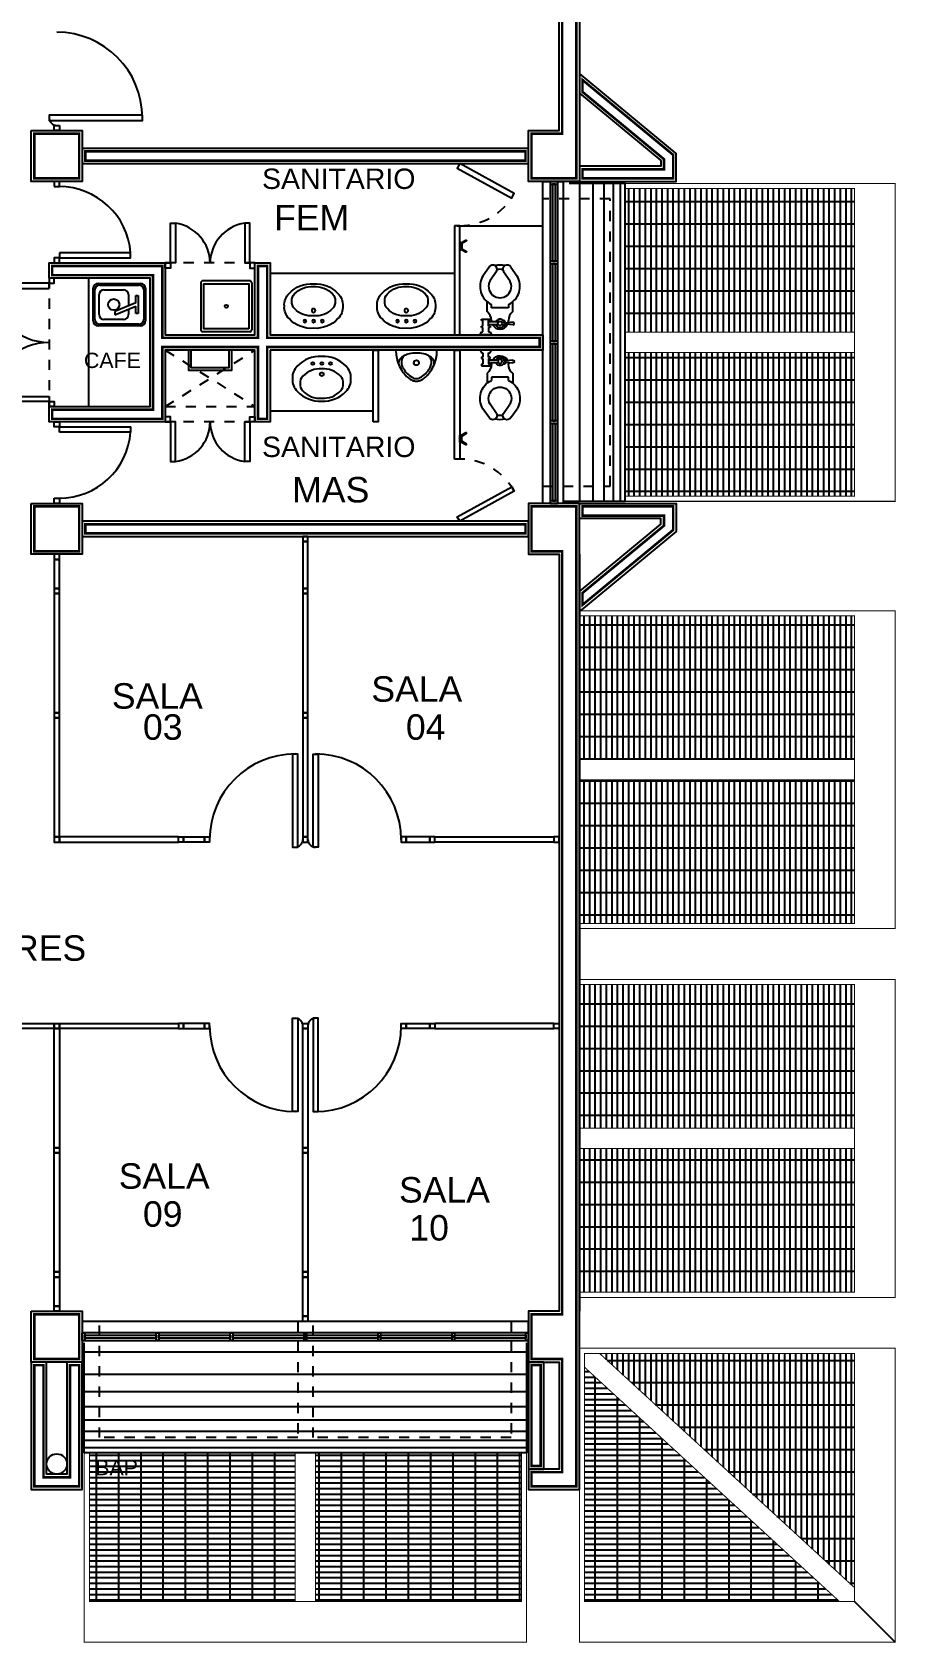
# Model space of a CAD drawing. Header units: millimetres. Extents: x 116 to 181, y 20 to 228.
# Drawn here: x 171.94 to 180.41, y 204.29 to 220.1 of the extents above; entities that cross this region are included whole.
import ezdxf

# ---------------------------------------------------------------- set-up
doc = ezdxf.new("R2010")
doc.units = ezdxf.units.MM
doc.header["$LTSCALE"] = 0.015
doc.header["$MEASUREMENT"] = 0
doc.linetypes.add('DASHED2', pattern=[9.525, 6.35, -3.175])
for name, color, linetype in [('BAP', 7, 'Continuous'), ('CANCELERIA', 7, 'Continuous'), ('ESTRUCTURA', 7, 'Continuous'), ('MAMPARAS', 7, 'Continuous'), ('MUEBLES_BAÑO', 7, 'Continuous'), ('MURO_COMUN', 7, 'Continuous'), ('PROYECCION', 7, 'Continuous'), ('PTAS', 7, 'Continuous'), ('TEXTO', 7, 'Continuous'), ('TRAZO', 7, 'Continuous')]:
    doc.layers.add(name, color=color, linetype=linetype)
doc.styles.add('ATT', font='txt')
doc.styles.get("Standard").update_dxf_attribs({"font": 'arial.ttf'})
doc.styles.add('style1', font='swiss.ttf')
pattern_1 = [(90, (-82.631, 34.46717), (-0.0546875, 3e-18), []), (180, (-82.631, 34.46717), (-3e-17, -0.21875), [])]

# ---------------------------------------------------------------- blocks, each defined once
blk = doc.blocks.new('15PTOI10')
for p, q in [((0, 7), (1, 6.5)), ((0, 3), (0, 7)), ((1, 6.5), (1, 6)), ((1, 6), (2.5, 6)), ((2.5, 6.5), (3, 6.5)), ((2.5, 6), (2.5, 6.5)), ((3, 6.5), (3, 6)), ((3, 6), (5, 6)), ((5, 6.5), (5.5, 6.5)), ((5, 6), (5, 6.5)), ((5.5, 6.5), (5.5, 3.5)), ((23.75, 3.799038), (20.618758, 5.992044)), ((1, 3.5), (0, 3)), ((2.5, 4), (1, 4)), ((1, 4), (1, 3.5)), ((2.5, 3.5), (2.5, 4)), ((3, 3.5), (2.5, 3.5)), ((3, 4), (5, 4)), ((3, 4), (3, 3.5)), ((3.5, 0.559017), (3.5, 4)), ((4.5, 0.559017), (4.5, 4)), ((5, 3.5), (5, 4)), ((5.5, 3.5), (5, 3.5)), ((8.122499, 4.5), (11.638097, 4.5)), ((9.5, -3), (9.5, 3)), ((9.5, 3), (10.675445, 3)), ((22.25, 1.200962), (19.067398, 3.424305)), ((3, -1.5), (3, -1.118034)), ((3.5, -4.5), (3.75, -2)), ((4.25, -2), (4.5, -4.5)), ((5, -1.5), (5, -1.118034)), ((8.122499, -4.5), (11.638097, -4.5)), ((10.675445, -3), (9.5, -3)), ((22.25, -1.200962), (19.067398, -3.424305)), ((23.75, -3.799038), (20.618758, -5.992044))]:
    blk.add_line(p, q)
blk.add_circle((4, 0), 0.75)
for centre, radius, start, end in [((17, 0), 7, 58.87108, 154.623066), ((5, 0), 3, 120, 243.908297), ((4, 0), 1.5, 109.471221, 70.528779), ((5, 0), 3, 90, 99.594068), ((5, 7), 4, 270, 321.317813), ((17, 0), 4, 58.878836, 301.121164), ((23, 2.5), 1.5, 240, 60), ((17, 0), 6, 350.38296, 9.61704), ((17, 0), 7.5, 346.564633, 13.435367), ((4, -0.75), 1.25, 216.869898, 323.130102), ((4, -4.5), 0.5, 180, 0), ((5, 0), 3, 257.344038, 270), ((5, -7), 4, 38.682187, 90), ((17, 0), 7, 205.376934, 301.12892), ((23, -2.5), 1.5, 300, 120)]:
    blk.add_arc(centre, radius, start, end)
at = {"style": 'ATT'}
for tag, p, flags in [('ITEM', (0, -16.5), 3), ('ROOM_NUMBER', (0, -25.5), 1)]:
    blk.add_attdef(tag, p, '', height=6, dxfattribs=dict(at, flags=flags))
blk = doc.blocks.new('WC1')
at = {"xscale": -0.0254, "yscale": 0.0254, "zscale": 0.0254, "rotation": 270}
blk.add_blockref('15PTOI10', (-0.0762, 0), dxfattribs=at)
blk = doc.blocks.new('A$C34A077CE')
for points in [[(0.4, 0.305), (0, 0.305, 0.056281), (0.003, 0.241, 0.051243), (0.02, 0.176, 0.047086), (0.053, 0.111, 0.038643), (0.088, 0.062, 0.050944), (0.121, 0.031, 0.073316), (0.163, 0.007, 0.092337), (0.2, 0, 0.092337), (0.237, 0.007, 0.073316), (0.279, 0.031, 0.050944), (0.312, 0.062, 0.038643), (0.347, 0.111, 0.047086), (0.38, 0.176, 0.051243), (0.397, 0.241, 0.056281)], [(0.2, 0.155, -0.999985), (0.2, 0.205, -0.999985)]]:
    blk.add_lwpolyline(points, format="xyb", close=True)
for points in [[(0.374, 0.161, 0.078162), (0.375, 0.187, 0.158684), (0.363, 0.216, 0.087457), (0.32, 0.25, 0.073385), (0.272, 0.268, 0.051629), (0.2, 0.275), (0.2, 0.275, 0.051629), (0.128, 0.268, 0.073385), (0.08, 0.25, 0.087457), (0.037, 0.216, 0.158684), (0.025, 0.187, 0.078162), (0.026, 0.161)], [(0.08, 0.25, 0.099174), (0.058, 0.218, 0.110283), (0.052, 0.184, 0.092873), (0.061, 0.143, 0.05733), (0.078, 0.113, 0.037877), (0.112, 0.072, 0.072182), (0.164, 0.034, 0.124936), (0.2, 0.025), (0.2, 0.025, 0.124936), (0.236, 0.034, 0.072182), (0.288, 0.072, 0.037877), (0.322, 0.113, 0.05733), (0.339, 0.143, 0.092873), (0.348, 0.184, 0.110283), (0.342, 0.218, 0.099174), (0.32, 0.25)]]:
    blk.add_lwpolyline(points, format="xyb")
blk = doc.blocks.new('Lavabo1')
for points in [[(0.227, 0.148, 0.224331), (-0.012, 0.243, 0.224331), (-0.252, 0.148, 0.22006), (-0.299, 0.025, 0.22006), (-0.252, -0.099, 0.224331), (-0.012, -0.194, 0.224331), (0.227, -0.099, 0.22006), (0.274, 0.025, 0.22006)], [(0.173, 0.049, 0.232121), (-0.012, 0.121, 0.232121), (-0.198, 0.049, 0.241394), (-0.224, -0.023, 0.241394), (-0.198, -0.094, 0.232121), (-0.012, -0.166, 0.232121), (0.173, -0.094, 0.241394), (0.199, -0.023, 0.241394)]]:
    blk.add_lwpolyline(points, format="xyb", close=True)
for centre, radius in [((-0.098, 0.174), 0.0142), ((-0.012, 0.174), 0.0142), ((0.073, 0.174), 0.0142), ((-0.012, 0.069), 0.0183)]:
    blk.add_circle(centre, radius)
blk = doc.blocks.new('tarja')
at = {"color": 7, "linetype": 'Continuous'}
for p, q in [((-0.201, -0.16), (-0.201, 0.16)), ((-0.153, 0.208), (0.263, 0.208)), ((0.311, 0.16), (0.311, -0.16)), ((0.263, -0.208), (-0.153, -0.208))]:
    blk.add_line(p, q, dxfattribs=at)
at = {"color": 8, "linetype": 'Continuous'}
for p, q in [((-0.137, 0.192), (0.247, 0.192)), ((-0.185, -0.144), (-0.185, 0.144)), ((-0.144, -0.098), (-0.144, 0.098)), ((-0.096, 0.146), (0.096, 0.146)), ((0.144, 0.098), (0.144, -0.013)), ((0.295, 0.144), (0.295, -0.144)), ((0.096, -0.146), (-0.096, -0.146)), ((0.144, -0.045), (0.144, -0.098)), ((0.247, -0.192), (-0.137, -0.192))]:
    blk.add_line(p, q, dxfattribs=at)
at = {"color": 8}
for p, q in [((0.216, 0.016), (0.01, -0.068)), ((0.216, 0.089), (0.241, 0.089)), ((0.216, 0.016), (0.216, 0.089)), ((0.241, 0.089), (0.241, -0.089)), ((0.01, -0.1), (0.216, -0.016)), ((0.01, -0.068), (0.01, -0.1)), ((0.216, -0.089), (0.216, -0.016)), ((0.241, -0.089), (0.216, -0.089))]:
    blk.add_line(p, q, dxfattribs=at)
at = {"color": 8, "linetype": 'Continuous'}
blk.add_circle((0, 0), 0.056, dxfattribs=at)
at = {"color": 7, "linetype": 'Continuous'}
for centre, start, end in [((-0.153, 0.16), 90, 180), ((0.263, 0.16), 0, 90), ((-0.153, -0.16), 180, 270), ((0.263, -0.16), 270, 0)]:
    blk.add_arc(centre, 0.048, start, end, dxfattribs=at)
at = {"color": 8, "linetype": 'Continuous'}
for centre, start, end in [((-0.137, 0.144), 90, 180), ((0.247, 0.144), 0, 90), ((-0.096, 0.098), 90, 180), ((0.096, 0.098), 0, 90), ((-0.137, -0.144), 180, 270), ((-0.096, -0.098), 180, 270), ((0.096, -0.098), 270, 0), ((0.247, -0.144), 270, 0)]:
    blk.add_arc(centre, 0.048, start, end, dxfattribs=at)

msp = doc.modelspace()

# ---------------------------------------------------------------- hatches: boundary and pattern name
at = {"linetype": 'Continuous'}
h = msp.add_hatch(dxfattribs=at)
h.set_pattern_fill('GRATE', color=8, scale=1.75, angle=90, style=0)
h.set_pattern_definition(pattern_1)
h.paths.add_polyline_path([(177.7572, 218.5637), (177.7572, 217.1537), (180.0072, 217.1537), (180.0072, 218.5637)])
h.paths.add_polyline_path([(177.7572, 216.9537), (177.7572, 215.5437), (180.0072, 215.5437), (180.0072, 216.9537)])
h = msp.add_hatch(dxfattribs=at)
h.set_pattern_fill('GRATE', color=8, scale=1.75, angle=90, style=0)
h.set_pattern_definition(pattern_1)
h.paths.add_polyline_path([(180.0072, 214.3694), (177.3072, 214.3694), (177.3072, 212.9594), (180.0072, 212.9594)])
h.paths.add_polyline_path([(180.0072, 212.7594), (177.3072, 212.7594), (177.3072, 211.3494), (180.0072, 211.3494)])
h = msp.add_hatch(dxfattribs=at)
h.set_pattern_fill('GRATE', color=8, scale=1.75, angle=90, style=0)
h.set_pattern_definition(pattern_1)
h.paths.add_polyline_path([(180.0072, 209.3394), (180.0072, 210.7494), (177.3072, 210.7494), (177.3072, 209.3394)])
h.paths.add_polyline_path([(177.3072, 209.1394), (177.3072, 207.7294), (180.0072, 207.7294), (180.0072, 209.1394)])
h = msp.add_hatch(dxfattribs=at)
h.set_pattern_fill('GRATE', color=8, scale=1.75, angle=90, style=0)
h.set_pattern_definition(pattern_1)
h.paths.add_polyline_path([(177.505, 207.1294), (180.0072, 204.8296), (180.0072, 207.1294)])
h = msp.add_hatch(dxfattribs=at)
h.set_pattern_fill('GRATE', color=8, scale=1.75, style=0)
h.set_pattern_definition([(0, (-82.631, 34.46717), (0, 0.0546875), []), (90, (-82.631, 34.46717), (-0.21875, 1e-17), [])])
h.paths.add_polyline_path([(177.3572, 206.9936), (177.3572, 204.6937), (179.8594, 204.6937)])
h = msp.add_hatch(dxfattribs=at)
h.set_pattern_fill('GRATE', color=8, scale=1.75, style=0)
h.set_pattern_definition([(0, (-72.871, 34.46717), (0, 0.0546875), []), (90, (-72.871, 34.46717), (-0.21875, 1e-17), [])])
h.paths.add_polyline_path([(174.5172, 206.1537), (172.4972, 206.1537), (172.4972, 204.6937), (174.5172, 204.6937)])
h.paths.add_polyline_path([(175.6453, 206.1537), (174.7172, 206.1537), (174.7172, 204.6937), (175.6453, 204.6937)])
h.paths.add_polyline_path([(176.7372, 206.1537), (175.6453, 206.1537), (175.6453, 204.6937), (176.7372, 204.6937)])
h.paths.add_polyline_path([(172.5074, 205.8965), (172.9947, 205.8965), (172.9947, 206.1215), (172.5074, 206.1215)], flags=24)

# ---------------------------------------------------------------- linework, layer by layer
at = {"color": 1, "linetype": 'Continuous'}
msp.add_line((176.1072, 218.1987), (176.9472, 218.1987), dxfattribs=at)
at = {"linetype": 'Continuous'}
for p, q in [((176.0822, 217.7287), (174.2722, 217.7287)), ((172.4922, 216.4237), (172.4922, 217.6837)), ((175.2822, 216.3787), (174.2722, 216.3787))]:
    msp.add_line(p, q, dxfattribs=at)
at = {"color": 7, "linetype": 'Continuous'}
msp.add_line((180.0072, 204.6937), (180.4072, 204.2937), dxfattribs=at)
at = {"color": 7, "linetype": 'Continuous', "const_width": 0.01}
for points in [[(180.0072, 217.1537), (177.7572, 217.1537)], [(180.0072, 216.9537), (177.7572, 216.9537)], [(180.0072, 212.9594), (177.3072, 212.9594)], [(180.0072, 212.7594), (177.3072, 212.7594)], [(180.0072, 209.3394), (177.3072, 209.3394)], [(180.0072, 209.1394), (177.3072, 209.1394)], [(180.0072, 204.8296), (177.505, 207.1294)], [(179.8594, 204.6937), (177.3572, 206.9936)], [(174.5172, 204.6937), (174.5172, 206.1537)], [(174.7172, 204.6937), (174.7172, 206.1537)]]:
    msp.add_lwpolyline(points, dxfattribs=at)
at = {"color": 4, "linetype": 'Continuous'}
for points in [[(173.8922, 216.9787), (173.8922, 216.7787), (173.4722, 216.7787), (173.4722, 216.9787)], [(173.8672, 216.9787), (173.8672, 216.8037), (173.4972, 216.8037), (173.4972, 216.9787)]]:
    msp.add_lwpolyline(points, dxfattribs=at)
at = {"layer": 'BAP', "color": 3}
msp.add_circle((172.1772, 206.0437), 0.1, dxfattribs=at)
at = {"layer": 'CANCELERIA', "color": 6, "linetype": 'Continuous', "ltscale": 2}
for p, q in [((174.6422, 213.4187), (174.6422, 213.6114)), ((174.6422, 209.0987), (174.6422, 208.906))]:
    msp.add_line(p, q, dxfattribs=at)
for points in [[(173.0169, 219.2837), (172.1022, 219.2837), (172.1022, 219.2337), (173.0169, 219.2337)], [(172.2022, 219.1837), (172.2022, 219.1337), (172.1522, 219.1337), (172.1522, 219.1837)], [(174.6422, 215.1487), (174.5922, 215.1487), (174.5922, 215.0987), (174.6422, 215.0987)], [(174.5922, 214.6387), (174.6422, 214.6387), (174.6422, 215.0987), (174.5922, 215.0987)], [(174.6422, 214.6387), (174.5922, 214.6387), (174.5922, 214.5887), (174.6422, 214.5887)], [(174.5922, 213.4187), (174.6422, 213.4187), (174.6422, 214.5887), (174.5922, 214.5887)], [(174.6422, 213.4187), (174.5922, 213.4187), (174.5922, 213.3687), (174.6422, 213.3687)], [(174.6422, 213.3687), (174.5922, 213.3687), (174.5922, 212.1987), (174.6422, 212.1987)], [(174.4922, 213.0134), (174.4922, 212.0987), (174.5422, 212.0987), (174.5422, 213.0134)], [(174.7422, 213.0134), (174.7422, 212.0987), (174.6922, 212.0987), (174.6922, 213.0134)], [(172.2022, 212.1487), (173.3722, 212.1487), (173.3722, 212.1987), (172.2022, 212.1987)], [(173.3722, 212.1987), (173.4222, 212.1987), (173.4222, 212.1487), (173.3722, 212.1487)], [(173.4222, 212.1987), (173.6272, 212.1987), (173.6272, 212.1487), (173.4222, 212.1487)], [(173.6272, 212.1987), (173.6772, 212.1987), (173.6772, 212.1487), (173.6272, 212.1487)], [(174.6422, 212.1987), (174.5922, 212.1987), (174.5922, 212.1487), (174.6422, 212.1487)], [(175.6072, 212.1987), (175.5572, 212.1987), (175.5572, 212.1487), (175.6072, 212.1487)], [(175.8372, 212.1987), (175.6072, 212.1987), (175.6072, 212.1487), (175.8372, 212.1487)], [(175.8872, 212.1987), (175.8372, 212.1987), (175.8372, 212.1487), (175.8872, 212.1487)], [(177.0572, 212.1487), (175.8872, 212.1487), (175.8872, 212.1987), (177.0572, 212.1987)], [(177.1072, 212.1987), (177.0572, 212.1987), (177.0572, 212.1487), (177.1072, 212.1487)], [(170.9822, 210.3687), (172.1522, 210.3687), (172.1522, 210.3187), (170.9822, 210.3187)], [(172.2022, 210.3687), (173.3722, 210.3687), (173.3722, 210.3187), (172.2022, 210.3187)], [(173.3722, 210.3187), (173.4222, 210.3187), (173.4222, 210.3687), (173.3722, 210.3687)], [(173.4222, 210.3187), (173.6272, 210.3187), (173.6272, 210.3687), (173.4222, 210.3687)], [(173.6272, 210.3187), (173.6772, 210.3187), (173.6772, 210.3687), (173.6272, 210.3687)], [(174.4922, 209.5041), (174.4922, 210.4187), (174.5422, 210.4187), (174.5422, 209.5041)], [(174.6422, 210.3187), (174.5922, 210.3187), (174.5922, 210.3687), (174.6422, 210.3687)], [(174.6422, 209.1487), (174.5922, 209.1487), (174.5922, 210.3187), (174.6422, 210.3187)], [(174.7422, 209.5041), (174.7422, 210.4187), (174.6922, 210.4187), (174.6922, 209.5041)], [(175.6072, 210.3187), (175.5572, 210.3187), (175.5572, 210.3687), (175.6072, 210.3687)], [(175.8372, 210.3187), (175.6072, 210.3187), (175.6072, 210.3687), (175.8372, 210.3687)], [(175.8872, 210.3187), (175.8372, 210.3187), (175.8372, 210.3687), (175.8872, 210.3687)], [(177.0572, 210.3687), (175.8872, 210.3687), (175.8872, 210.3187), (177.0572, 210.3187)], [(177.1072, 210.3187), (177.0572, 210.3187), (177.0572, 210.3687), (177.1072, 210.3687)], [(174.6422, 209.0987), (174.5922, 209.0987), (174.5922, 209.1487), (174.6422, 209.1487)], [(174.5922, 209.0987), (174.6422, 209.0987), (174.6422, 207.9287), (174.5922, 207.9287)], [(174.6422, 207.8787), (174.5922, 207.8787), (174.5922, 207.9287), (174.6422, 207.9287)], [(174.5922, 207.8787), (174.6422, 207.8787), (174.6422, 207.4937), (174.5922, 207.4937)], [(174.6422, 207.4437), (174.5922, 207.4437), (174.5922, 207.4937), (174.6422, 207.4937)]]:
    msp.add_lwpolyline(points, close=True, dxfattribs=at)
at = {"layer": 'CANCELERIA', "color": 8}
msp.add_lwpolyline([(177.0947, 218.6337), (177.0197, 218.6337), (177.0197, 215.4737), (177.0947, 215.4737)], close=True, dxfattribs=at)
at = {"layer": 'CANCELERIA', "color": 5}
for points in [[(177.0947, 218.6087), (177.0947, 218.6337), (177.0197, 218.6337), (177.0197, 218.6087)], [(177.0722, 217.85), (177.0722, 218.6087), (177.0422, 218.6087), (177.0422, 217.85)], [(177.0947, 217.825), (177.0947, 217.85), (177.0197, 217.85), (177.0197, 217.825)], [(177.0722, 217.0662), (177.0722, 217.825), (177.0422, 217.825), (177.0422, 217.0662)], [(177.0947, 217.0412), (177.0947, 217.0662), (177.0197, 217.0662), (177.0197, 217.0412)], [(177.0722, 216.2825), (177.0722, 217.0412), (177.0422, 217.0412), (177.0422, 216.2825)], [(177.0947, 216.2575), (177.0947, 216.2825), (177.0197, 216.2825), (177.0197, 216.2575)], [(177.0722, 215.4987), (177.0722, 216.2575), (177.0422, 216.2575), (177.0422, 215.4987)], [(177.0947, 215.4737), (177.0947, 215.4987), (177.0197, 215.4987), (177.0197, 215.4737)], [(172.4272, 207.3312), (172.4522, 207.3312), (172.4522, 207.2562), (172.4272, 207.2562)], [(172.4522, 207.3087), (173.153, 207.3087), (173.153, 207.2787), (172.4522, 207.2787)], [(173.153, 207.3312), (173.178, 207.3312), (173.178, 207.2562), (173.153, 207.2562)], [(173.178, 207.3087), (173.8789, 207.3087), (173.8789, 207.2787), (173.178, 207.2787)], [(173.8789, 207.3312), (173.9039, 207.3312), (173.9039, 207.2562), (173.8789, 207.2562)], [(173.9039, 207.3087), (174.6047, 207.3087), (174.6047, 207.2787), (173.9039, 207.2787)], [(174.6047, 207.3312), (174.6297, 207.3312), (174.6297, 207.2562), (174.6047, 207.2562)], [(174.6297, 207.3312), (174.6047, 207.3312), (174.6047, 207.2562), (174.6297, 207.2562)], [(174.6297, 207.3087), (175.3305, 207.3087), (175.3305, 207.2787), (174.6297, 207.2787)], [(175.3305, 207.3312), (175.3555, 207.3312), (175.3555, 207.2562), (175.3305, 207.2562)], [(175.3555, 207.3087), (176.0564, 207.3087), (176.0564, 207.2787), (175.3555, 207.2787)], [(176.0564, 207.3312), (176.0814, 207.3312), (176.0814, 207.2562), (176.0564, 207.2562)], [(176.0814, 207.3087), (176.7822, 207.3087), (176.7822, 207.2787), (176.0814, 207.2787)], [(176.7822, 207.3312), (176.8072, 207.3312), (176.8072, 207.2562), (176.7822, 207.2562)]]:
    msp.add_lwpolyline(points, close=True, dxfattribs=at)
at = {"layer": 'CANCELERIA', "color": 9}
msp.add_lwpolyline([(172.4272, 207.2562), (176.8072, 207.2562), (176.8072, 207.3312), (172.4272, 207.3312)], close=True, dxfattribs=at)
at = {"layer": 'CANCELERIA', "color": 6, "linetype": 'Continuous', "ltscale": 2}
for centre, radius, start, end in [((172.1772, 219.2587), 0.84, 0, 90), ((172.1772, 219.2587), 0.075, 180, 270), ((174.5172, 212.1737), 0.84, 90, 180), ((174.7172, 212.1737), 0.84, 0, 90), ((174.5172, 212.1737), 0.075, 270, 0), ((174.7172, 212.1737), 0.075, 180, 270), ((174.5172, 210.3437), 0.84, 180, 270), ((174.5172, 210.3437), 0.075, 0, 90), ((174.7172, 210.3437), 0.075, 90, 180), ((174.7172, 210.3437), 0.84, 270, 0)]:
    msp.add_arc(centre, radius, start, end, dxfattribs=at)
at = {"layer": 'ESTRUCTURA', "color": 4}
msp.add_line((177.3072, 214.9737), (177.3072, 207.5437), dxfattribs=at)
for points in [[(176.8072, 228.1137), (176.8072, 228.3137), (177.3072, 228.3137), (177.3072, 218.6337), (176.8072, 218.6337), (176.8072, 219.1337), (177.1072, 219.1337), (177.1072, 226.5637), (176.8072, 226.5637), (176.8072, 227.0637), (177.1072, 227.0637), (177.1072, 228.1137)], [(171.9272, 219.1337), (172.4272, 219.1337), (172.4272, 218.6337), (171.9272, 218.6337)], [(171.9272, 215.4737), (172.4272, 215.4737), (172.4272, 214.9737), (171.9272, 214.9737)], [(176.8072, 205.9937), (176.8072, 205.7937), (177.3072, 205.7937), (177.3072, 215.4737), (176.8072, 215.4737), (176.8072, 214.9737), (177.1072, 214.9737), (177.1072, 207.5437), (176.8072, 207.5437), (176.8072, 207.0437), (177.1072, 207.0437), (177.1072, 205.9937)], [(171.9272, 207.5437), (172.4272, 207.5437), (172.4272, 207.0437), (171.9272, 207.0437)]]:
    msp.add_lwpolyline(points, close=True, dxfattribs=at)
at = {"layer": 'ESTRUCTURA', "color": 4, "const_width": 0.025}
for points in [[(176.8372, 228.1437), (176.8372, 228.2837), (177.2772, 228.2837), (177.2772, 218.6637), (176.8372, 218.6637), (176.8372, 219.1037), (177.1372, 219.1037), (177.1372, 226.5937), (176.8372, 226.5937), (176.8372, 227.0337), (177.1372, 227.0337), (177.1372, 228.1437)], [(171.9572, 219.1037), (172.3972, 219.1037), (172.3972, 218.6637), (171.9572, 218.6637)], [(171.9572, 215.4437), (172.3972, 215.4437), (172.3972, 215.0037), (171.9572, 215.0037)], [(176.8372, 205.9637), (176.8372, 205.8237), (177.2772, 205.8237), (177.2772, 215.4437), (176.8372, 215.4437), (176.8372, 215.0037), (177.1372, 215.0037), (177.1372, 207.5137), (176.8372, 207.5137), (176.8372, 207.0737), (177.1372, 207.0737), (177.1372, 205.9637)], [(171.9572, 207.5137), (172.3972, 207.5137), (172.3972, 207.0737), (171.9572, 207.0737)]]:
    msp.add_lwpolyline(points, close=True, dxfattribs=at)
at = {"layer": 'MAMPARAS', "color": 6}
for points in [[(176.6424, 218.4707), (176.6665, 218.5145), (176.1322, 218.8087), (176.1081, 218.7649)], [(176.0822, 218.1987), (176.0822, 217.1287), (176.1322, 217.1287), (176.1322, 218.1987)], [(175.2822, 216.2737), (175.2822, 216.9787), (175.3322, 216.9787), (175.3322, 216.2737)], [(176.0822, 215.9087), (176.0822, 216.9787), (176.1322, 216.9787), (176.1322, 215.9087)], [(176.6424, 215.6368), (176.6665, 215.593), (176.1322, 215.2987), (176.1081, 215.3425)]]:
    msp.add_lwpolyline(points, close=True, dxfattribs=at)
at = {"layer": 'MAMPARAS'}
for points in [[(176.1322, 218.0337), (176.1322, 217.9637), (176.1422, 217.9637), (176.1422, 218.0337)], [(176.1322, 216.0737), (176.1322, 216.1437), (176.1422, 216.1437), (176.1422, 216.0737)]]:
    msp.add_lwpolyline(points, close=True, dxfattribs=at)
for points in [[(176.1905, 218.0574, -1), (176.1955, 218.0487), (176.1522, 218.0237), (176.1522, 217.9737), (176.1955, 217.9487, -1), (176.1905, 217.9401), (176.1422, 217.968), (176.1422, 218.0295)], [(176.1905, 216.0501, 1), (176.1955, 216.0587), (176.1522, 216.0837), (176.1522, 216.1337), (176.1955, 216.1587, 1), (176.1905, 216.1674), (176.1422, 216.1395), (176.1422, 216.078)]]:
    msp.add_lwpolyline(points, format="xyb", close=True, dxfattribs=at)
at = {"layer": 'MUEBLES_BAÑO'}
for p, q in [((173.5906, 217.6386), (173.5906, 217.1786)), ((174.0706, 217.6586), (173.6106, 217.6586)), ((174.0906, 217.6386), (174.0906, 217.1786)), ((174.0706, 217.1586), (173.6106, 217.1586))]:
    msp.add_line(p, q, dxfattribs=at)
msp.add_lwpolyline([(174.0606, 217.1886), (173.6206, 217.1886), (173.6206, 217.6286), (174.0606, 217.6286)], close=True, dxfattribs=at)
msp.add_circle((173.8406, 217.4086), 0.015, dxfattribs=at)
for centre, start, end in [((173.6106, 217.6386), 90, 180), ((174.0706, 217.6386), 0, 90), ((173.6106, 217.1786), 180, 270), ((174.0706, 217.1786), 270, 360)]:
    msp.add_arc(centre, 0.02, start, end, dxfattribs=at)
at = {"layer": 'MURO_COMUN', "color": 1}
for points in [[(177.3072, 219.6937), (177.3072, 219.4992), (178.1072, 218.8381), (178.1072, 218.7837), (177.3072, 218.7837), (177.3072, 218.6337), (178.2572, 218.6337), (178.2572, 218.9087)], [(172.4272, 218.8087), (176.8072, 218.8087), (176.8072, 218.9587), (172.4272, 218.9587)], [(174.2722, 216.9787), (174.2722, 216.2737), (174.1222, 216.2737), (174.1222, 216.9787), (173.2422, 216.9787), (173.2422, 216.2737), (172.1022, 216.2737), (172.1022, 216.4237), (173.0922, 216.4237), (173.0922, 217.6837), (172.1022, 217.6837), (172.1022, 217.8337), (173.2422, 217.8337), (173.2422, 217.1287), (174.1222, 217.1287), (174.1222, 217.8337), (174.2722, 217.8337), (174.2722, 217.1287), (176.9472, 217.1287), (176.9472, 216.9787)], [(177.3072, 214.4137), (177.3072, 214.6083), (178.1072, 215.2694), (178.1072, 215.3237), (177.3072, 215.3237), (177.3072, 215.4737), (178.2572, 215.4737), (178.2572, 215.1987)], [(172.4272, 215.1487), (176.8072, 215.1487), (176.8072, 215.2987), (172.4272, 215.2987)], [(172.0772, 207.0437), (171.9272, 207.0437), (171.9272, 205.7937), (172.4272, 205.7937), (172.4272, 207.0437), (172.2772, 207.0437), (172.2772, 205.9437), (172.0772, 205.9437)], [(176.9572, 207.0437), (176.8072, 207.0437), (176.8072, 205.9937), (176.9572, 205.9937)]]:
    msp.add_lwpolyline(points, close=True, dxfattribs=at)
at = {"layer": 'MURO_COMUN', "color": 1, "const_width": 0.025}
for points in [[(177.3372, 219.63), (177.3372, 219.5133), (178.1372, 218.8522), (178.1372, 218.7537), (177.3372, 218.7537), (177.3372, 218.6637), (178.2272, 218.6637), (178.2272, 218.8946)], [(172.4572, 218.8387), (176.7772, 218.8387), (176.7772, 218.9287), (172.4572, 218.9287)], [(174.2422, 217.0087), (174.2422, 216.3037), (174.1522, 216.3037), (174.1522, 217.0087), (173.2122, 217.0087), (173.2122, 216.3037), (172.1322, 216.3037), (172.1322, 216.3937), (173.1222, 216.3937), (173.1222, 217.7137), (172.1322, 217.7137), (172.1322, 217.8037), (173.2122, 217.8037), (173.2122, 217.0987), (174.1522, 217.0987), (174.1522, 217.8037), (174.2422, 217.8037), (174.2422, 217.0987), (176.9172, 217.0987), (176.9172, 217.0087)], [(177.3372, 214.4774), (177.3372, 214.5942), (178.1372, 215.2552), (178.1372, 215.3537), (177.3372, 215.3537), (177.3372, 215.4437), (178.2272, 215.4437), (178.2272, 215.2129)], [(172.4572, 215.1787), (176.7772, 215.1787), (176.7772, 215.2687), (172.4572, 215.2687)], [(172.0472, 207.0137), (171.9572, 207.0137), (171.9572, 205.8237), (172.3972, 205.8237), (172.3972, 207.0137), (172.3072, 207.0137), (172.3072, 205.9137), (172.0472, 205.9137)], [(176.9272, 207.0137), (176.8372, 207.0137), (176.8372, 206.0237), (176.9272, 206.0237)]]:
    msp.add_lwpolyline(points, close=True, dxfattribs=at)
at = {"layer": 'PROYECCION', "linetype": 'DASHED2'}
for p, q in [((174.1222, 217.8337), (173.2422, 217.8337)), ((172.1022, 217.6837), (172.1022, 216.4237)), ((173.2422, 216.4237), (174.1222, 216.9787)), ((173.2422, 216.9787), (174.1222, 216.4237)), ((173.2422, 216.4237), (174.1222, 216.4237)), ((174.1222, 216.2737), (173.2422, 216.2737))]:
    msp.add_line(p, q, dxfattribs=at)
at = {"layer": 'PROYECCION', "linetype": 'Continuous', "const_width": 0.01}
for points in [[(177.7572, 215.4937), (180.4072, 215.4937), (180.4072, 218.6137), (177.7572, 218.6137)], [(177.3072, 211.2994), (180.4072, 211.2994), (180.4072, 214.4194), (177.3072, 214.4194)], [(177.3072, 207.6794), (180.4072, 207.6794), (180.4072, 210.7994), (177.3072, 210.7994)], [(177.3072, 207.1794), (177.3072, 204.2937), (180.4072, 204.2937), (180.4072, 207.1794), (177.3072, 207.1794)], [(176.7872, 206.1537), (176.7872, 204.2937), (172.4472, 204.2937), (172.4472, 206.1537)]]:
    msp.add_lwpolyline(points, dxfattribs=at)
at = {"layer": 'PROYECCION', "linetype": 'Continuous'}
for points in [[(177.7572, 215.5437, 0.01, 0.01, 0), (180.0072, 215.5437, 0.01, 0.01, 0), (180.0072, 218.5637, 0.01, 0.01, 0), (177.7572, 218.5637, 0.01, 0.01, 0)], [(177.3072, 211.3494, 0.01, 0.01, 0), (180.0072, 211.3494, 0.01, 0.01, 0), (180.0072, 214.3694, 0.01, 0.01, 0), (177.3072, 214.3694, 0.01, 0.01, 0)], [(177.3072, 207.7294, 0.01, 0.01, 0), (180.0072, 207.7294, 0.01, 0.01, 0), (180.0072, 210.7494, 0.01, 0.01, 0), (177.3072, 210.7494, 0.01, 0.01, 0)], [(176.7372, 206.1537, 0.01, 0.01, 0), (176.7372, 204.6937, 0.01, 0.01, 0), (172.4972, 204.6937, 0.01, 0.01, 0), (172.4972, 206.1537, 0.01, 0.01, 0)]]:
    msp.add_lwpolyline(points, format="xyseb", dxfattribs=at)
at = {"layer": 'PROYECCION', "linetype": 'DASHED2'}
for points in [[(176.9472, 215.6437), (177.6072, 215.6437), (177.6072, 218.4637), (176.9472, 218.4637)], [(174.5422, 207.4437), (174.5422, 206.3037), (172.5972, 206.3037), (172.5972, 207.4437)], [(176.6372, 207.4437), (176.6372, 206.3037), (174.6922, 206.3037), (174.6922, 207.4437)]]:
    msp.add_lwpolyline(points, dxfattribs=at)
at = {"layer": 'PROYECCION', "linetype": 'Continuous'}
msp.add_lwpolyline([(177.3572, 207.1294, 0.01, 0.01, 0), (177.3572, 204.6937, 0.01, 0.01, 0), (180.0072, 204.6937, 0.01, 0.01, 0), (180.0072, 207.1294, 0.01, 0.01, 0)], format="xyseb", close=True, dxfattribs=at)
at = {"layer": 'PROYECCION', "linetype": 'DASHED2'}
for centre, start, end in [((176.1322, 218.8087), 270, 331.15637), ((176.1322, 215.2987), 28.84363, 90)]:
    msp.add_arc(centre, 0.61, start, end, dxfattribs=at)
at = {"layer": 'PTAS', "color": 6}
for points in [[(172.1522, 218.5837), (172.2022, 218.5837), (172.2022, 218.6337), (172.1522, 218.6337)], [(173.2922, 217.8337), (173.2922, 218.2237), (173.3422, 218.2237), (173.3422, 217.8337)], [(174.0722, 217.8337), (174.0722, 218.2237), (174.0222, 218.2237), (174.0222, 217.8337)], [(172.2022, 217.8837), (172.1522, 217.8837), (172.1522, 217.8337), (172.2022, 217.8337)], [(172.2022, 217.9337), (172.2022, 217.8837), (172.9022, 217.8837), (172.9022, 217.9337)], [(173.2422, 217.8337), (173.2922, 217.8337), (173.2922, 217.7837), (173.2422, 217.7837)], [(174.1222, 217.8337), (174.0722, 217.8337), (174.0722, 217.7837), (174.1222, 217.7837)], [(172.1022, 217.5837), (172.1022, 217.6337), (171.5222, 217.6337), (171.5222, 217.5837)], [(172.1022, 217.6337), (172.1522, 217.6337), (172.1522, 217.6837), (172.1022, 217.6837)], [(172.1022, 216.5237), (172.1022, 216.4737), (171.5222, 216.4737), (171.5222, 216.5237)], [(172.1022, 216.4737), (172.1522, 216.4737), (172.1522, 216.4237), (172.1022, 216.4237)], [(173.2422, 216.2737), (173.2922, 216.2737), (173.2922, 216.3237), (173.2422, 216.3237)], [(174.1222, 216.2737), (174.0722, 216.2737), (174.0722, 216.3237), (174.1222, 216.3237)], [(172.2022, 216.2237), (172.1522, 216.2237), (172.1522, 216.2737), (172.2022, 216.2737)], [(172.2022, 216.1737), (172.2022, 216.2237), (172.9022, 216.2237), (172.9022, 216.1737)], [(173.2922, 216.2737), (173.2922, 215.8837), (173.3422, 215.8837), (173.3422, 216.2737)], [(174.0722, 216.2737), (174.0722, 215.8837), (174.0222, 215.8837), (174.0222, 216.2737)], [(172.1522, 215.5237), (172.2022, 215.5237), (172.2022, 215.4737), (172.1522, 215.4737)], [(172.2022, 214.9737), (172.1522, 214.9737), (172.1522, 214.9237), (172.2022, 214.9237)], [(172.2022, 214.9237), (172.1522, 214.9237), (172.1522, 214.6387), (172.2022, 214.6387)], [(172.2022, 214.6387), (172.1522, 214.6387), (172.1522, 214.5887), (172.2022, 214.5887)], [(172.2022, 214.5887), (172.1522, 214.5887), (172.1522, 213.4187), (172.2022, 213.4187)], [(172.2022, 213.4187), (172.1522, 213.4187), (172.1522, 213.3687), (172.2022, 213.3687)], [(172.2022, 213.3687), (172.1522, 213.3687), (172.1522, 212.1987), (172.2022, 212.1987)], [(172.2022, 212.1987), (172.1522, 212.1987), (172.1522, 212.1487), (172.2022, 212.1487)], [(172.2022, 210.3187), (172.1522, 210.3187), (172.1522, 210.3687), (172.2022, 210.3687)], [(172.2022, 209.1487), (172.1522, 209.1487), (172.1522, 210.3187), (172.2022, 210.3187)], [(172.2022, 209.0987), (172.1522, 209.0987), (172.1522, 209.1487), (172.2022, 209.1487)], [(172.2022, 207.9287), (172.1522, 207.9287), (172.1522, 209.0987), (172.2022, 209.0987)], [(172.2022, 207.8787), (172.1522, 207.8787), (172.1522, 207.9287), (172.2022, 207.9287)], [(172.2022, 207.5937), (172.1522, 207.5937), (172.1522, 207.8787), (172.2022, 207.8787)], [(172.2022, 207.5437), (172.1522, 207.5437), (172.1522, 207.5937), (172.2022, 207.5937)]]:
    msp.add_lwpolyline(points, close=True, dxfattribs=at)
at = {"layer": 'PTAS'}
for centre, radius, start, end in [((172.2008, 217.8803), 0.7035, 4.35932, 89.88288), ((173.2852, 217.8308), 0.397, 0.41872, 81.74478), ((174.0792, 217.8308), 0.397, 98.25522, 179.58128), ((172.104, 217.6381), 0.5843, 185.33351, 269.82478), ((172.104, 216.4694), 0.5843, 90.17522, 174.66649), ((172.2008, 216.2272), 0.7035, 270.11712, 355.64068), ((173.2852, 216.2766), 0.397, 278.25522, 359.58128), ((174.0792, 216.2766), 0.397, 180.41872, 261.74478)]:
    msp.add_arc(centre, radius, start, end, dxfattribs=at)
at = {"layer": 'TRAZO', "color": 8}
for p, q in [((177.3072, 218.6137), (177.3072, 215.4937)), ((177.4372, 218.6137), (177.4372, 215.4937)), ((177.5472, 218.6137), (177.5472, 215.4937)), ((177.6372, 218.6137), (177.6372, 215.4937)), ((177.7072, 218.6137), (177.7072, 215.4937)), ((176.7872, 206.9237), (172.4472, 206.9237)), ((176.7872, 206.7537), (172.4472, 206.7537)), ((176.7872, 206.6037), (172.4472, 206.6037)), ((176.7872, 206.4737), (172.4472, 206.4737)), ((176.7872, 206.3637), (172.4472, 206.3637)), ((176.7872, 206.2737), (172.4472, 206.2737)), ((176.7872, 206.2037), (172.4472, 206.2037))]:
    msp.add_line(p, q, dxfattribs=at)
for points in [[(177.1472, 215.4737), (176.9472, 215.4737), (176.9472, 218.6337), (177.1472, 218.6337)], [(172.4272, 207.1437), (176.8072, 207.1437), (176.8072, 207.4437), (172.4272, 207.4437)]]:
    msp.add_lwpolyline(points, close=True, dxfattribs=at)
at = {"layer": 'TRAZO', "color": 7}
msp.add_lwpolyline([(177.1472, 215.4937), (177.7572, 215.4937), (177.7572, 218.6137), (177.2072, 218.6137)], dxfattribs=at)
at = {"layer": 'TRAZO', "color": 8}
msp.add_lwpolyline([(176.7872, 207.2337), (176.7872, 206.1537), (172.4472, 206.1537), (172.4472, 207.2337)], dxfattribs=at)

# ---------------------------------------------------------------- block references
at = {"color": 3, "linetype": 'Continuous'}
msp.add_blockref('tarja', (172.7361, 217.4249), dxfattribs=at)
at = {"layer": 'MUEBLES_BAÑO', "xscale": -1.1, "yscale": 1.1, "zscale": 1.1}
msp.add_blockref('WC1', (176.4434, 217.1287), dxfattribs=at)
at = {"layer": 'MUEBLES_BAÑO', "xscale": -1, "rotation": 180}
for p in [(174.7097, 217.435), (175.6197, 217.435)]:
    msp.add_blockref('Lavabo1', p, dxfattribs=at)
at = {"layer": 'MUEBLES_BAÑO'}
for name, p in [('Lavabo1', (174.7897, 216.6725)), ('A$C34A077CE', (175.5072, 216.6737))]:
    msp.add_blockref(name, p, dxfattribs=at)
at = {"layer": 'MUEBLES_BAÑO', "xscale": 1.1, "yscale": 1.1, "zscale": 1.1, "rotation": 180}
msp.add_blockref('WC1', (176.4434, 216.9787), dxfattribs=at)

# ---------------------------------------------------------------- texts
at = {"layer": 'BAP', "color": 3, "style": 'style1'}
msp.add_text('BAP', height=0.15, dxfattribs=at).set_placement((172.5548, 205.934))
at = {"layer": 'TEXTO'}
for p in [(174.1918, 218.5601), (174.1918, 215.9284)]:
    msp.add_text('SANITARIO', height=0.2, dxfattribs=at).set_placement(p)
at = {"layer": 'TEXTO', "color": 7, "linetype": 'Continuous'}
for s, p in [('FEM', (174.3099, 218.1533)), ('MAS', (174.4882, 215.4826)), ('SALA ', (175.2643, 213.5263)), ('SALA ', (172.7174, 213.4585)), ('03', (173.023, 213.1534)), ('04', (175.6039, 213.1534)), ('SALA DE PROFESSORES', (168.2348, 210.9836)), ('SALA ', (172.7853, 208.746)), ('SALA ', (175.536, 208.6104)), ('09', (173.023, 208.3731)), ('10', (175.6378, 208.2375))]:
    msp.add_text(s, height=0.25, dxfattribs=at).set_placement(p)
at = {"layer": 'TEXTO', "style": 'style1'}
msp.add_text('CAFE', height=0.15, dxfattribs=at).set_placement((172.4435, 216.8025))

doc.saveas('drawing.dxf')
